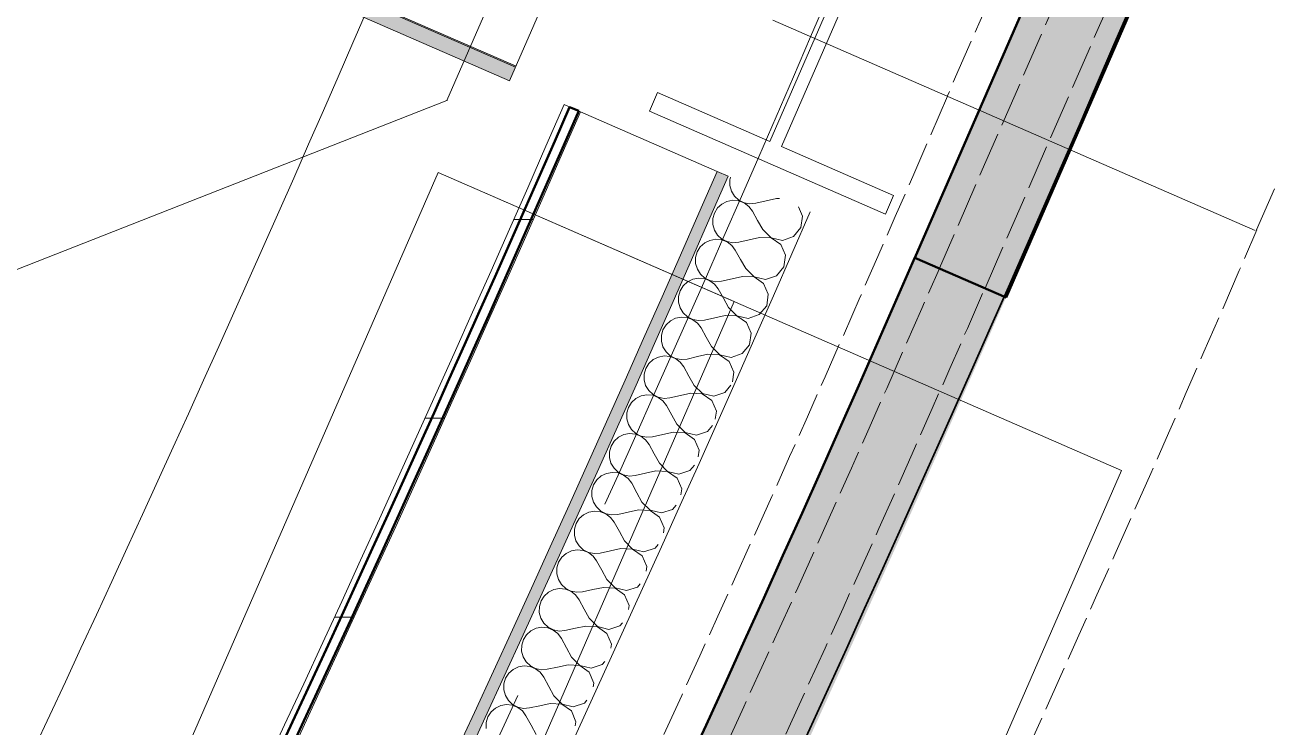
# Model space of a CAD drawing. Header units: millimetres. Extents: x -89663 to 74273, y -103666 to 18539.
# Drawn here: x -1864 to -615, y -55510 to -54804 of the extents above; entities that cross this region are included whole.
import ezdxf
from ezdxf.enums import TextEntityAlignment as Align

# ---------------------------------------------------------------- set-up
doc = ezdxf.new("R2010")
doc.units = ezdxf.units.MM
doc.header["$MEASUREMENT"] = 0
doc.linetypes.add('Double Dashed', pattern=[1093.611073, 529.166651, -211.666656, 141.111112, -211.666656])
doc.linetypes.add('Hidden Line', pattern=[55, 45, -10])
for name, color, linetype, lineweight in [('0_Pen_No__90', 8, 'Continuous', 20), ('A-20-M_Floor_Slab_Pen_No__89', 8, 'Continuous', 20), ('A-25-M_Wall_Ext_Pen_No__87', 8, 'Continuous', 20), ('COLUMN.IFC Import_Pen_No__2', 8, 'Continuous', 15), ('New_A-25-M_Wall_Ext_Pen_No__87', 8, 'Continuous', 20), ('New_A-25-M_Wall_Int_Pen_No__1', 7, 'Continuous', 13), ('New_A-25-M_Wall_Int_Pen_No__146', 8, 'Continuous', 0), ('New_A-25-M_Wall_Int_Pen_No__193', 7, 'Continuous', 18), ('New_ArchiCAD Zone Stamps_Pen_No__6', 7, 'Continuous', 35)]:
    doc.layers.add(name, color=color, linetype=linetype, lineweight=lineweight)
for name, color, linetype in [('A-20-M_Floor_Slab', 7, 'Continuous'), ('A-25-M_Wall_Ext', 7, 'Continuous'), ('COLUMN.IFC Import', 7, 'Continuous'), ('New_A-05-M_Gross_Int_WC_s', 7, 'Continuous'), ('New_A-15-MG_Structural_Grid_Phase_2', 7, 'Continuous'), ('New_A-20-M_Hard_Landscape', 7, 'Continuous'), ('New_A-25-M_Wall_Ext', 7, 'Continuous'), ('New_A-25-M_Wall_Int', 7, 'Continuous'), ('New_A-35-M_FFE_Sanitary', 7, 'Continuous')]:
    doc.layers.add(name, color=color, linetype=linetype)
for name, color, linetype, lineweight, true_color in [('New_A-05-M_Gross_Int_WC_s_Pen_No__74', 7, 'Continuous', 20, 0x606060), ('New_A-15-MG_Structural_Grid_Phase_2_Pen_No__222', 7, 'Continuous', 13, 0x65af33), ('New_A-20-M_Hard_Landscape_Pen_No__53', 7, 'Continuous', 35, 0x444444), ('New_A-25-M_Wall_Ext_Pen_No__107', 7, 'Continuous', 15, 0xa6a6a6), ('New_A-25-M_Wall_Ext_Pen_No__27', 7, 'Continuous', 50, 0x2a2a2a), ('New_A-25-M_Wall_Int_Pen_No__107', 7, 'Continuous', 15, 0xa6a6a6), ('New_A-25-M_Wall_Int_Pen_No__149', 7, 'Continuous', 0, 0x2a2a2a), ('New_A-25-M_Wall_Int_Pen_No__81', 7, 'Continuous', 20, 0x6a6a6a), ('New_A-35-M_FFE_Sanitary_Pen_No__211', 7, 'Continuous', 13, 0xebf6ff), ('New_A-35-M_FFE_Sanitary_Pen_No__27', 7, 'Continuous', 50, 0x2a2a2a)]:
    doc.layers.add(name, color=color, linetype=linetype, lineweight=lineweight, true_color=true_color)
doc.styles.add('GENERATED_STYLE_1', font='')
doc.styles.add('GENERATED_STYLE_3', font='')
doc.styles.add('GENERATED_STYLE_4', font='')
doc.styles.get('GENERATED_STYLE_1').set_extended_font_data('Arial', bold=True)
doc.styles.get('GENERATED_STYLE_3').set_extended_font_data('Arial')
doc.styles.get('GENERATED_STYLE_4').set_extended_font_data('Swis721 BT')

# ---------------------------------------------------------------- blocks, each defined once
blk = doc.blocks.new('Male WC_INB 0163_43_1', base_point=(-7292.1, -60664.2))
at = {"layer": 'New_A-05-M_Gross_Int_WC_s_Pen_No__74', "linetype": 'Continuous'}
blk.add_arc((-26580.2, -43935.2), 27309.7, 326.63138, 336.58338, dxfattribs=at)
at = {"layer": 'New_ArchiCAD Zone Stamps_Pen_No__6'}
for tag, height, style, p in [('ROOM_NAME', 250, 'GENERATED_STYLE_1', (-7557.7, -59352)), ('zoneNameLine2', 250, 'GENERATED_STYLE_1', (-7746.1, -59784.1)), ('ROOM_NUMBER', 200, 'GENERATED_STYLE_3', (-7934.5, -60204.8)), ('measuredAreaCode', 200, 'GENERATED_STYLE_3', (-8091.6, -60564.9)), ('DUMMY_649', 200, 'GENERATED_STYLE_3', (-7784.2, -60699)), ('DUMMY_650', 200, 'GENERATED_STYLE_3', (-7294.8, -60912.3)), ('DUMMY_651', 133.3, 'GENERATED_STYLE_3', (-7015.5, -61018.9))]:
    blk.add_attdef(tag, text='', height=height, rotation=336.4404, dxfattribs=dict(at, style=style)).set_placement(p, align=Align.TOP_LEFT)
blk = doc.blocks.new('Mesh_14_1', base_point=(-1940.9, -57257))
at = {"layer": 'New_A-20-M_Hard_Landscape_Pen_No__53', "linetype": 'Continuous', "flags": 128}
blk.add_lwpolyline([(-1940.9, -57257), (-603, -57840.4), (2074.3, -51700.6), (11792.7, -55938.3), (12592.1, -54105), (1085.9, -49087.7), (-1259.1, -54465.7), (-716.6, -54702.3, -0.022091)], format="xyb", close=True, dxfattribs=at)
blk = doc.blocks.new('Slab_73_1', base_point=(-1133, -56104.9))
at = {"layer": 'A-20-M_Floor_Slab_Pen_No__89', "linetype": 'Continuous', "flags": 128}
blk.add_lwpolyline([(-1133, -56104.9), (-1820.4, -55805.1), (-1448.8, -54952.7), (-761.3, -55252.5)], close=True, dxfattribs=at)
blk = doc.blocks.new('Slab_74_1', base_point=(-1820.4, -55805.1))
at = {"layer": 'A-20-M_Floor_Slab_Pen_No__89', "linetype": 'Continuous', "flags": 128}
blk.add_lwpolyline([(-1820.4, -55805.1), (-1522.5, -55935), (-1150.8, -55082.6), (-1448.8, -54952.7)], close=True, dxfattribs=at)
blk = doc.blocks.new('Wall_50_1', base_point=(-1376.8, -54860.6))
at = {"layer": 'New_A-25-M_Wall_Int_Pen_No__107', "linetype": 'Continuous'}
blk.add_hatch(color=256, dxfattribs=at).paths.add_polyline_path([(-1793.3, -54662.6), (-1799.3, -54676.4), (-1376.8, -54860.6), (-1370.8, -54846.9)])
at = {"layer": 'New_A-25-M_Wall_Int_Pen_No__81', "linetype": 'Continuous', "lineweight": 0, "true_color": 0x353535}
blk.add_hatch(color=250, dxfattribs=at).paths.add_polyline_path([(-1793.3, -54662.6), (-1370.8, -54846.9), (-1370.4, -54846), (-1792.9, -54661.7)])
at = {"layer": 'New_A-25-M_Wall_Int_Pen_No__1', "linetype": 'Continuous'}
for p, q in [((-1793.3, -54662.6), (-1370.8, -54846.9)), ((-1792.9, -54661.7), (-1370.4, -54846))]:
    blk.add_line(p, q, dxfattribs=at)
at = {"layer": 'New_A-25-M_Wall_Int_Pen_No__1', "linetype": 'Continuous', "flags": 128}
for points in [[(-1376.8, -54860.6), (-1256.9, -54585.6)], [(-1799.3, -54676.4), (-1376.8, -54860.6)]]:
    blk.add_lwpolyline(points, dxfattribs=at)
blk = doc.blocks.new('Wall_53_1', base_point=(-38176, -69536.6))
at = {"layer": 'New_A-25-M_Wall_Ext_Pen_No__107', "linetype": 'Continuous', "lineweight": 0, "true_color": 0x535353}
blk.add_hatch(color=251, dxfattribs=at).paths.add_polyline_path([(-7888.7, -64664.4), (-7855.1, -64701.5), (-7821.6, -64738.5, 0.106432), (-877.5, -55078.3), (-969.2, -55038.4, -0.106432)])
at = {"layer": 'New_A-25-M_Wall_Ext_Pen_No__27', "linetype": 'Continuous', "flags": 128}
blk.add_lwpolyline([(-877.5, -55078.3), (-969.2, -55038.4)], dxfattribs=at)
at = {"layer": 'New_A-25-M_Wall_Ext_Pen_No__27', "linetype": 'Continuous'}
blk.add_arc((-26783.5, -43782), 28161.8, 312.13949, 336.44044, dxfattribs=at)
blk = doc.blocks.new('Wall_54_1', base_point=(-969.2, -55038.4))
at = {"layer": 'New_A-25-M_Wall_Ext_Pen_No__107', "linetype": 'Continuous', "lineweight": 0, "true_color": 0x535353}
blk.add_hatch(color=251, dxfattribs=at).paths.add_polyline_path([(-877.5, -55078.3), (-752.8, -54792.3), (-844.4, -54752.4), (-969.2, -55038.4)])
at = {"layer": 'New_A-25-M_Wall_Ext_Pen_No__27', "linetype": 'Continuous', "flags": 128}
for points in [[(-844.4, -54752.4), (-969.2, -55038.4)], [(-877.5, -55078.3), (-752.8, -54792.3)]]:
    blk.add_lwpolyline(points, dxfattribs=at)
blk = doc.blocks.new('Wall_55_1', base_point=(-38175.9, -69536.5))
at = {"layer": 'New_A-25-M_Wall_Ext_Pen_No__87', "linetype": 'Hidden Line'}
for radius in [28161.8, 28211.8]:
    blk.add_arc((-26758.9, -43792.8), radius, 246.08329, 336.44041, dxfattribs=at)
blk = doc.blocks.new('Wall_57_1', base_point=(-944.5, -55049.1))
at = {"layer": 'New_A-25-M_Wall_Ext_Pen_No__87', "linetype": 'Hidden Line', "flags": 128}
for points in [[(-754, -54737.3), (-799.8, -54717.3)], [(-819.8, -54763.1), (-944.5, -55049.1)], [(-898.6, -55069.1), (-773.9, -54783.1)]]:
    blk.add_lwpolyline(points, dxfattribs=at)
blk = doc.blocks.new('Wall_230_1', base_point=(-444.3, -54595.2))
at = {"layer": 'A-25-M_Wall_Ext_Pen_No__87', "linetype": 'Hidden Line', "flags": 128}
for points in [[(-625.4, -55010.5), (-444.3, -54595.2)], [(-890.6, -54770.4), (-936.5, -54875.8)]]:
    blk.add_lwpolyline(points, dxfattribs=at)
blk = doc.blocks.new('Wall_231_1', base_point=(-38294.6, -69816.9))
at = {"layer": 'A-25-M_Wall_Ext_Pen_No__87', "linetype": 'Hidden Line'}
for radius, start, end in [(28130.8, 246.16287, 336.76285), (28469.8, 246.15506, 336.76093)]:
    blk.add_arc((-26785.3, -43777.2), radius, start, end, dxfattribs=at)
blk = doc.blocks.new('*X703')
at = {"layer": 'New_A-25-M_Wall_Int_Pen_No__107', "linetype": 'Continuous'}
for p, q in [((-1155.4, -54960), (-1154.7, -54957.5)), ((-1155.4, -54965.9), (-1155.4, -54960)), ((-1153.7, -54971.6), (-1155.4, -54965.9)), ((-1163.5, -54984.5), (-1158.2, -54981.8)), ((-1158.2, -54981.8), (-1152.4, -54980.7)), ((-1150.6, -54976.6), (-1153.7, -54971.6)), ((-1152.4, -54980.7), (-1146.5, -54981.2)), ((-1146.2, -54980.5), (-1150.6, -54976.6)), ((-1146.5, -54981.2), (-1141, -54983.3)), ((-1140.9, -54983.2), (-1146.2, -54980.5)), ((-1118.8, -54981.2), (-1129.2, -54983.7)), ((-1108.4, -54978.8), (-1118.8, -54981.2)), ((-1108.4, -54978.8), (-1105.5, -54978.9)), ((-1172.5, -54999.1), (-1170.9, -54993.5)), ((-1170.9, -54993.5), (-1167.8, -54988.4)), ((-1167.8, -54988.4), (-1163.5, -54984.5)), ((-1141, -54983.3), (-1136.2, -54986.9)), ((-1135.1, -54984.2), (-1140.9, -54983.2)), ((-1136.2, -54986.9), (-1132.6, -54991.5)), ((-1129.2, -54983.7), (-1135.1, -54984.2)), ((-1127.4, -55000.9), (-1132.6, -54991.5)), ((-1086.4, -54987.3), (-1082.2, -54996.6)), ((-1172.5, -55005), (-1172.5, -54999.1)), ((-1170.9, -55010.7), (-1172.5, -55005)), ((-1122.1, -55010.2), (-1127.4, -55000.9)), ((-1082.2, -54996.6), (-1083.8, -55008.2)), ((-1175.3, -55021), (-1169.5, -55019.9)), ((-1167.7, -55015.7), (-1170.9, -55010.7)), ((-1169.5, -55019.9), (-1163.7, -55020.4)), ((-1163.4, -55019.7), (-1167.7, -55015.7)), ((-1158.1, -55022.3), (-1163.4, -55019.7)), ((-1125.5, -55018), (-1135.9, -55020.5)), ((-1125.5, -55018), (-1113.8, -55018.6)), ((-1113.7, -55018.4), (-1122.1, -55010.2)), ((-1113.8, -55018.6), (-1104.1, -55025.2)), ((-1102.3, -55021), (-1113.7, -55018.4)), ((-1091.2, -55017.2), (-1102.3, -55021)), ((-1083.8, -55008.2), (-1091.2, -55017.2)), ((-1189.7, -55038.3), (-1188.1, -55032.6)), ((-1188.1, -55032.6), (-1185, -55027.6)), ((-1185, -55027.6), (-1180.6, -55023.6)), ((-1180.6, -55023.6), (-1175.3, -55021)), ((-1163.7, -55020.4), (-1158.1, -55022.5)), ((-1152.3, -55023.4), (-1158.1, -55022.3)), ((-1158.1, -55022.5), (-1153.4, -55026)), ((-1153.4, -55026), (-1149.8, -55030.7)), ((-1146.4, -55022.9), (-1152.3, -55023.4)), ((-1144.5, -55040.1), (-1149.8, -55030.7)), ((-1135.9, -55020.5), (-1146.4, -55022.9)), ((-1104.1, -55025.2), (-1099.4, -55035.9)), ((-1189.7, -55044.2), (-1189.7, -55038.3)), ((-1188, -55049.8), (-1189.7, -55044.2)), ((-1139.3, -55049.4), (-1144.5, -55040.1)), ((-1099.4, -55035.9), (-1101, -55047.5)), ((-1184.9, -55054.9), (-1188, -55049.8)), ((-1180.6, -55058.9), (-1184.9, -55054.9)), ((-1142.7, -55057.2), (-1153.1, -55059.6)), ((-1142.7, -55057.2), (-1131, -55057.8)), ((-1131, -55057.6), (-1139.3, -55049.4)), ((-1119.5, -55060.3), (-1131, -55057.6)), ((-1108.4, -55056.5), (-1119.5, -55060.3)), ((-1101, -55047.5), (-1108.4, -55056.5)), ((-1205.3, -55071.7), (-1202.2, -55066.7)), ((-1202.2, -55066.7), (-1197.8, -55062.7)), ((-1197.8, -55062.7), (-1192.6, -55060.1)), ((-1192.6, -55060.1), (-1186.8, -55059)), ((-1186.8, -55059), (-1180.9, -55059.5)), ((-1180.9, -55059.5), (-1175.3, -55061.7)), ((-1175.3, -55061.5), (-1180.6, -55058.9)), ((-1169.5, -55062.6), (-1175.3, -55061.5)), ((-1175.3, -55061.7), (-1170.6, -55065.2)), ((-1170.6, -55065.2), (-1167, -55069.9)), ((-1163.6, -55062.1), (-1169.5, -55062.6)), ((-1161.8, -55079.2), (-1167, -55069.9)), ((-1153.1, -55059.6), (-1163.6, -55062.1)), ((-1131, -55057.8), (-1121.4, -55064.4)), ((-1121.4, -55064.4), (-1116.6, -55075.1)), ((-1206.9, -55077.4), (-1205.3, -55071.7)), ((-1206.9, -55083.3), (-1206.9, -55077.4)), ((-1156.5, -55088.6), (-1161.8, -55079.2)), ((-1116.6, -55075.1), (-1118.2, -55086.7)), ((-1205.3, -55089), (-1206.9, -55083.3)), ((-1202.2, -55094), (-1205.3, -55089)), ((-1197.8, -55098), (-1202.2, -55094)), ((-1148.2, -55096.8), (-1156.5, -55088.6)), ((-1118.2, -55086.7), (-1125.7, -55095.7)), ((-1222.6, -55110.8), (-1219.5, -55105.8)), ((-1219.5, -55105.8), (-1215.1, -55101.8)), ((-1215.1, -55101.8), (-1209.8, -55099.2)), ((-1209.8, -55099.2), (-1204, -55098.1)), ((-1204, -55098.1), (-1198.1, -55098.7)), ((-1198.1, -55098.7), (-1192.6, -55100.8)), ((-1192.5, -55100.6), (-1197.8, -55098)), ((-1192.6, -55100.8), (-1187.9, -55104.3)), ((-1186.7, -55101.7), (-1192.5, -55100.6)), ((-1187.9, -55104.3), (-1184.3, -55109)), ((-1180.8, -55101.2), (-1186.7, -55101.7)), ((-1170.4, -55098.8), (-1180.8, -55101.2)), ((-1160, -55096.4), (-1170.4, -55098.8)), ((-1160, -55096.4), (-1148.3, -55097)), ((-1148.3, -55097), (-1138.6, -55103.6)), ((-1136.8, -55099.5), (-1148.2, -55096.8)), ((-1138.6, -55103.6), (-1133.9, -55114.3)), ((-1125.7, -55095.7), (-1136.8, -55099.5)), ((-1224.2, -55116.5), (-1222.6, -55110.8)), ((-1224.2, -55122.4), (-1224.2, -55116.5)), ((-1179.1, -55118.4), (-1184.3, -55109)), ((-1173.8, -55127.7), (-1179.1, -55118.4)), ((-1133.9, -55114.3), (-1135.5, -55125.8)), ((-1222.6, -55128), (-1224.2, -55122.4)), ((-1219.5, -55133.1), (-1222.6, -55128)), ((-1165.5, -55136), (-1173.8, -55127.7)), ((-1135.6, -55126), (-1143, -55134.9)), ((-1239.9, -55149.8), (-1236.8, -55144.8)), ((-1236.8, -55144.8), (-1232.4, -55140.9)), ((-1232.4, -55140.9), (-1227.1, -55138.3)), ((-1227.1, -55138.3), (-1221.3, -55137.2)), ((-1221.3, -55137.2), (-1215.5, -55137.7)), ((-1215.2, -55137.1), (-1219.5, -55133.1)), ((-1215.5, -55137.7), (-1209.9, -55139.9)), ((-1209.9, -55139.7), (-1215.2, -55137.1)), ((-1204.1, -55140.8), (-1209.9, -55139.7)), ((-1209.9, -55139.9), (-1205.2, -55143.4)), ((-1205.2, -55143.4), (-1201.7, -55148.1)), ((-1198.2, -55140.3), (-1204.1, -55140.8)), ((-1187.7, -55137.9), (-1198.2, -55140.3)), ((-1177.3, -55135.5), (-1187.7, -55137.9)), ((-1177.3, -55135.5), (-1165.6, -55136.1)), ((-1165.6, -55136.1), (-1156, -55142.8)), ((-1154.1, -55138.7), (-1165.5, -55136)), ((-1156, -55142.8), (-1151.3, -55153.5)), ((-1143, -55134.9), (-1154.1, -55138.7)), ((-1241.6, -55155.5), (-1239.9, -55149.8)), ((-1241.6, -55161.4), (-1241.6, -55155.5)), ((-1196.4, -55157.5), (-1201.7, -55148.1)), ((-1191.2, -55166.8), (-1196.4, -55157.5)), ((-1151.3, -55153.5), (-1152.7, -55163.3)), ((-1240, -55167.1), (-1241.6, -55161.4)), ((-1236.9, -55172.1), (-1240, -55167.1)), ((-1182.9, -55175.1), (-1191.2, -55166.8)), ((-1154.2, -55166.6), (-1160.4, -55174.1)), ((-1254.2, -55183.9), (-1249.8, -55179.9)), ((-1249.8, -55179.9), (-1244.5, -55177.3)), ((-1244.5, -55177.3), (-1238.7, -55176.2)), ((-1238.7, -55176.2), (-1232.8, -55176.8)), ((-1232.5, -55176.1), (-1236.9, -55172.1)), ((-1232.8, -55176.8), (-1227.3, -55179)), ((-1227.3, -55178.8), (-1232.5, -55176.1)), ((-1221.5, -55179.9), (-1227.3, -55178.8)), ((-1227.3, -55179), (-1222.6, -55182.5)), ((-1222.6, -55182.5), (-1219.1, -55187.2)), ((-1215.6, -55179.4), (-1221.5, -55179.9)), ((-1205.1, -55177), (-1215.6, -55179.4)), ((-1194.7, -55174.7), (-1205.1, -55177)), ((-1194.7, -55174.7), (-1183, -55175.3)), ((-1183, -55175.3), (-1173.4, -55181.9)), ((-1171.5, -55177.8), (-1182.9, -55175.1)), ((-1173.4, -55181.9), (-1168.7, -55192.7)), ((-1160.4, -55174.1), (-1171.5, -55177.8)), ((-1259, -55194.5), (-1257.3, -55188.9)), ((-1259, -55200.4), (-1259, -55194.5)), ((-1257.3, -55188.9), (-1254.2, -55183.9)), ((-1213.8, -55196.6), (-1219.1, -55187.2)), ((-1168.7, -55192.7), (-1169.9, -55200.9)), ((-1257.4, -55206.1), (-1259, -55200.4)), ((-1254.3, -55211.2), (-1257.4, -55206.1)), ((-1208.6, -55205.9), (-1213.8, -55196.6)), ((-1200.4, -55214.2), (-1208.6, -55205.9)), ((-1172.7, -55207), (-1177.9, -55213.3)), ((-1271.7, -55222.9), (-1267.3, -55218.9)), ((-1267.3, -55218.9), (-1262, -55216.3)), ((-1262, -55216.3), (-1256.2, -55215.3)), ((-1256.2, -55215.3), (-1250.3, -55215.8)), ((-1250, -55215.2), (-1254.3, -55211.2)), ((-1250.3, -55215.8), (-1244.8, -55218)), ((-1244.7, -55217.8), (-1250, -55215.2)), ((-1244.8, -55218), (-1240.1, -55221.6)), ((-1238.9, -55219), (-1244.7, -55217.8)), ((-1233, -55218.5), (-1238.9, -55219)), ((-1222.6, -55216.1), (-1233, -55218.5)), ((-1212.1, -55213.8), (-1222.6, -55216.1)), ((-1212.1, -55213.8), (-1200.4, -55214.4)), ((-1189, -55216.9), (-1200.4, -55214.2)), ((-1200.4, -55214.4), (-1190.8, -55221.1)), ((-1177.9, -55213.3), (-1189, -55216.9)), ((-1276.4, -55233.5), (-1274.8, -55227.9)), ((-1274.8, -55227.9), (-1271.7, -55222.9)), ((-1240.1, -55221.6), (-1236.5, -55226.3)), ((-1231.3, -55235.7), (-1236.5, -55226.3)), ((-1190.8, -55221.1), (-1186.1, -55231.8)), ((-1186.1, -55231.8), (-1187.2, -55238.8)), ((-1276.5, -55239.4), (-1276.4, -55233.5)), ((-1274.9, -55245.1), (-1276.5, -55239.4)), ((-1271.8, -55250.2), (-1274.9, -55245.1)), ((-1226.1, -55245), (-1231.3, -55235.7)), ((-1217.9, -55253.3), (-1226.1, -55245)), ((-1284.8, -55257.9), (-1279.5, -55255.3)), ((-1279.5, -55255.3), (-1273.7, -55254.3)), ((-1273.7, -55254.3), (-1267.8, -55254.9)), ((-1267.5, -55254.2), (-1271.8, -55250.2)), ((-1267.8, -55254.9), (-1262.3, -55257)), ((-1262.2, -55256.9), (-1267.5, -55254.2)), ((-1262.3, -55257), (-1257.6, -55260.6)), ((-1256.4, -55258), (-1262.2, -55256.9)), ((-1250.5, -55257.5), (-1256.4, -55258)), ((-1240.1, -55255.2), (-1250.5, -55257.5)), ((-1229.6, -55252.8), (-1240.1, -55255.2)), ((-1229.6, -55252.8), (-1217.9, -55253.5)), ((-1206.5, -55256), (-1217.9, -55253.3)), ((-1217.9, -55253.5), (-1208.3, -55260.2)), ((-1195.4, -55252.4), (-1206.5, -55256)), ((-1191, -55247.2), (-1195.4, -55252.4)), ((-1294, -55272.5), (-1292.3, -55266.8)), ((-1292.3, -55266.8), (-1289.2, -55261.9)), ((-1289.2, -55261.9), (-1284.8, -55257.9)), ((-1257.6, -55260.6), (-1254, -55265.3)), ((-1248.9, -55274.7), (-1254, -55265.3)), ((-1208.3, -55260.2), (-1203.7, -55270.9)), ((-1294, -55278.4), (-1294, -55272.5)), ((-1292.4, -55284.1), (-1294, -55278.4)), ((-1243.7, -55284.1), (-1248.9, -55274.7)), ((-1203.7, -55270.9), (-1204.5, -55276.8)), ((-1302.4, -55296.9), (-1297.1, -55294.3)), ((-1297.1, -55294.3), (-1291.2, -55293.3)), ((-1289.4, -55289.1), (-1292.4, -55284.1)), ((-1291.2, -55293.3), (-1285.4, -55293.8)), ((-1285.1, -55293.2), (-1289.4, -55289.1)), ((-1285.4, -55293.8), (-1279.9, -55296)), ((-1279.8, -55295.9), (-1285.1, -55293.2)), ((-1257.6, -55294.2), (-1268.1, -55296.5)), ((-1247.2, -55291.9), (-1257.6, -55294.2)), ((-1247.2, -55291.9), (-1235.5, -55292.5)), ((-1235.4, -55292.4), (-1243.7, -55284.1)), ((-1235.5, -55292.5), (-1225.9, -55299.3)), ((-1224, -55295.1), (-1235.4, -55292.4)), ((-1212.9, -55291.5), (-1224, -55295.1)), ((-1209.2, -55287.1), (-1212.9, -55291.5)), ((-1311.6, -55311.4), (-1309.9, -55305.8)), ((-1309.9, -55305.8), (-1306.8, -55300.8)), ((-1306.8, -55300.8), (-1302.4, -55296.9)), ((-1279.9, -55296), (-1275.2, -55299.6)), ((-1274, -55297), (-1279.8, -55295.9)), ((-1275.2, -55299.6), (-1271.6, -55304.3)), ((-1268.1, -55296.5), (-1274, -55297)), ((-1266.4, -55313.7), (-1271.6, -55304.3)), ((-1225.9, -55299.3), (-1221.3, -55310)), ((-1311.6, -55317.3), (-1311.6, -55311.4)), ((-1310.1, -55323), (-1311.6, -55317.3)), ((-1261.3, -55323.1), (-1266.4, -55313.7)), ((-1221.3, -55310), (-1222, -55315)), ((-1314.7, -55333.2), (-1308.9, -55332.2)), ((-1307, -55328.1), (-1310.1, -55323)), ((-1308.9, -55332.2), (-1303, -55332.8)), ((-1302.7, -55332.1), (-1307, -55328.1)), ((-1297.4, -55334.8), (-1302.7, -55332.1)), ((-1264.8, -55330.9), (-1275.3, -55333.2)), ((-1264.8, -55330.9), (-1253.1, -55331.6)), ((-1253.1, -55331.4), (-1261.3, -55323.1)), ((-1241.7, -55334.2), (-1253.1, -55331.4)), ((-1253.1, -55331.6), (-1243.5, -55338.3)), ((-1230.5, -55330.5), (-1241.7, -55334.2)), ((-1227.4, -55326.8), (-1230.5, -55330.5)), ((-1329.2, -55350.4), (-1327.5, -55344.7)), ((-1327.5, -55344.7), (-1324.4, -55339.7)), ((-1324.4, -55339.7), (-1320, -55335.8)), ((-1320, -55335.8), (-1314.7, -55333.2)), ((-1303, -55332.8), (-1297.5, -55335)), ((-1297.5, -55335), (-1292.8, -55338.6)), ((-1291.6, -55336), (-1297.4, -55334.8)), ((-1292.8, -55338.6), (-1289.3, -55343.3)), ((-1285.7, -55335.5), (-1291.6, -55336)), ((-1284.1, -55352.7), (-1289.3, -55343.3)), ((-1275.3, -55333.2), (-1285.7, -55335.5)), ((-1243.5, -55338.3), (-1238.9, -55349.1)), ((-1329.3, -55356.3), (-1329.2, -55350.4)), ((-1327.7, -55362), (-1329.3, -55356.3)), ((-1279, -55362.1), (-1284.1, -55352.7)), ((-1238.9, -55349.1), (-1239.6, -55353.5)), ((-1324.7, -55367), (-1327.7, -55362)), ((-1320.4, -55371.1), (-1324.7, -55367)), ((-1282.5, -55369.9), (-1293, -55372.2)), ((-1282.5, -55369.9), (-1270.8, -55370.6)), ((-1270.7, -55370.4), (-1279, -55362.1)), ((-1248.2, -55369.6), (-1259.4, -55373.2)), ((-1245.4, -55366.3), (-1248.2, -55369.6)), ((-1345.2, -55383.6), (-1342.1, -55378.6)), ((-1342.1, -55378.6), (-1337.7, -55374.7)), ((-1337.7, -55374.7), (-1332.4, -55372.1)), ((-1332.4, -55372.1), (-1326.5, -55371.1)), ((-1326.5, -55371.1), (-1320.7, -55371.7)), ((-1320.7, -55371.7), (-1315.2, -55373.9)), ((-1315.1, -55373.8), (-1320.4, -55371.1)), ((-1315.2, -55373.9), (-1310.5, -55377.5)), ((-1309.3, -55374.9), (-1315.1, -55373.8)), ((-1310.5, -55377.5), (-1307, -55382.3)), ((-1303.4, -55374.5), (-1309.3, -55374.9)), ((-1301.8, -55391.7), (-1307, -55382.3)), ((-1293, -55372.2), (-1303.4, -55374.5)), ((-1270.8, -55370.6), (-1261.2, -55377.3)), ((-1259.4, -55373.2), (-1270.7, -55370.4)), ((-1261.2, -55377.3), (-1256.6, -55388.1)), ((-1347, -55395.2), (-1346.9, -55389.3)), ((-1346.9, -55389.3), (-1345.2, -55383.6)), ((-1296.7, -55401), (-1301.8, -55391.7)), ((-1256.6, -55388.1), (-1257.2, -55392.1)), ((-1345.5, -55400.8), (-1347, -55395.2)), ((-1342.4, -55405.9), (-1345.5, -55400.8)), ((-1338.1, -55410), (-1342.4, -55405.9)), ((-1288.5, -55409.4), (-1296.7, -55401)), ((-1263.4, -55405.6), (-1266, -55408.6)), ((-1363, -55422.5), (-1359.8, -55417.5)), ((-1359.8, -55417.5), (-1355.4, -55413.6)), ((-1355.4, -55413.6), (-1350.1, -55411)), ((-1350.1, -55411), (-1344.3, -55410)), ((-1344.3, -55410), (-1338.4, -55410.6)), ((-1338.4, -55410.6), (-1332.9, -55412.8)), ((-1332.8, -55412.7), (-1338.1, -55410)), ((-1332.9, -55412.8), (-1328.2, -55416.4)), ((-1327.1, -55413.8), (-1332.8, -55412.7)), ((-1328.2, -55416.4), (-1324.7, -55421.2)), ((-1321.2, -55413.4), (-1327.1, -55413.8)), ((-1310.7, -55411.1), (-1321.2, -55413.4)), ((-1300.2, -55408.8), (-1310.7, -55411.1)), ((-1300.2, -55408.8), (-1288.5, -55409.6)), ((-1277.1, -55412.2), (-1288.5, -55409.4)), ((-1288.5, -55409.6), (-1279, -55416.3)), ((-1279, -55416.3), (-1274.4, -55427.1)), ((-1266, -55408.6), (-1277.1, -55412.2)), ((-1364.8, -55434), (-1364.7, -55428.1)), ((-1364.7, -55428.1), (-1363, -55422.5)), ((-1319.6, -55430.6), (-1324.7, -55421.2)), ((-1314.5, -55440), (-1319.6, -55430.6)), ((-1274.4, -55427.1), (-1275, -55431)), ((-1363.2, -55439.7), (-1364.8, -55434)), ((-1360.2, -55444.8), (-1363.2, -55439.7)), ((-1355.9, -55448.8), (-1360.2, -55444.8)), ((-1306.3, -55448.4), (-1314.5, -55440)), ((-1281.2, -55444.6), (-1283.8, -55447.6)), ((-1380.8, -55461.3), (-1377.7, -55456.3)), ((-1377.7, -55456.3), (-1373.2, -55452.4)), ((-1373.2, -55452.4), (-1367.9, -55449.9)), ((-1367.9, -55449.9), (-1362.1, -55448.9)), ((-1362.1, -55448.9), (-1356.2, -55449.5)), ((-1356.2, -55449.5), (-1350.7, -55451.7)), ((-1350.7, -55451.6), (-1355.9, -55448.8)), ((-1344.9, -55452.7), (-1350.7, -55451.6)), ((-1350.7, -55451.7), (-1346, -55455.3)), ((-1346, -55455.3), (-1342.5, -55460.1)), ((-1339, -55452.3), (-1344.9, -55452.7)), ((-1328.5, -55450), (-1339, -55452.3)), ((-1318, -55447.8), (-1328.5, -55450)), ((-1318, -55447.8), (-1306.3, -55448.5)), ((-1294.9, -55451.2), (-1306.3, -55448.4)), ((-1306.3, -55448.5), (-1296.8, -55455.3)), ((-1296.8, -55455.3), (-1292.2, -55466.1)), ((-1283.8, -55447.6), (-1294.9, -55451.2)), ((-1382.6, -55472.9), (-1382.5, -55467)), ((-1382.5, -55467), (-1380.8, -55461.3)), ((-1337.4, -55469.5), (-1342.5, -55460.1)), ((-1332.3, -55478.9), (-1337.4, -55469.5)), ((-1292.2, -55466.1), (-1292.8, -55470)), ((-1381.1, -55478.6), (-1382.6, -55472.9)), ((-1378.1, -55483.6), (-1381.1, -55478.6)), ((-1324.1, -55487.3), (-1332.3, -55478.9)), ((-1395.5, -55495.2), (-1391.1, -55491.3)), ((-1391.1, -55491.3), (-1385.8, -55488.7)), ((-1385.8, -55488.7), (-1379.9, -55487.7)), ((-1379.9, -55487.7), (-1374.1, -55488.4)), ((-1373.8, -55487.7), (-1378.1, -55483.6)), ((-1374.1, -55488.4), (-1368.6, -55490.6)), ((-1368.5, -55490.4), (-1373.8, -55487.7)), ((-1368.6, -55490.6), (-1363.9, -55494.2)), ((-1362.7, -55491.6), (-1368.5, -55490.4)), ((-1363.9, -55494.2), (-1360.4, -55499)), ((-1356.8, -55491.2), (-1362.7, -55491.6)), ((-1346.4, -55488.9), (-1356.8, -55491.2)), ((-1335.9, -55486.7), (-1346.4, -55488.9)), ((-1335.9, -55486.7), (-1324.2, -55487.4)), ((-1324.2, -55487.4), (-1314.7, -55494.2)), ((-1312.8, -55490.1), (-1324.1, -55487.3)), ((-1314.7, -55494.2), (-1310.1, -55505)), ((-1301.6, -55486.5), (-1312.8, -55490.1)), ((-1299, -55483.4), (-1301.6, -55486.5)), ((-1400.5, -55511.7), (-1400.4, -55505.8)), ((-1400.4, -55505.8), (-1398.7, -55500.1)), ((-1398.7, -55500.1), (-1395.5, -55495.2)), ((-1355.3, -55508.4), (-1360.4, -55499)), ((-1310.1, -55505), (-1310.8, -55509.3)), ((-1350.2, -55517.8), (-1355.3, -55508.4))]:
    blk.add_line(p, q, dxfattribs=at)
blk = doc.blocks.new('Wall_254_1', base_point=(-7921.5, -64417.2))
at = {"layer": 'New_A-25-M_Wall_Int_Pen_No__107', "linetype": 'Continuous'}
h = blk.add_hatch(dxfattribs=at)
h.set_pattern_fill('Plywood_0001', color=256, style=0, pattern_type=2)
h.set_pattern_definition([(0, (0, 0), (0, 200), [])])
h.paths.add_polyline_path([(-1322.1, -54884.5, -0.105152), (-8043, -64284.3), (-8030.8, -64297.6, 0.105152), (-1305.6, -54891.7)])
blk.add_hatch(color=256, dxfattribs=at).paths.add_polyline_path([(-7921.5, -64417.2, 0.105152), (-1157.1, -54956.4), (-1168.1, -54951.6, -0.105152), (-7929.6, -64408.3)])
at = {"layer": 'New_A-25-M_Wall_Int_Pen_No__146', "linetype": 'Continuous', "flags": 128}
for points in [[(-1305.6, -54891.7), (-1322.1, -54884.5)], [(-1168.1, -54951.6), (-1305.6, -54891.7)], [(-1157.1, -54956.4), (-1168.1, -54951.6)]]:
    blk.add_lwpolyline(points, dxfattribs=at)
at = {"layer": 'New_A-25-M_Wall_Int_Pen_No__149', "linetype": 'Continuous'}
for radius in [27776.8, 28046.8]:
    blk.add_arc((-26783.5, -43782), radius, 312.42955, 336.44041, dxfattribs=at)
at = {"layer": 'New_A-25-M_Wall_Int_Pen_No__193', "linetype": 'Continuous'}
for radius in [27794.8, 27944.8, 27956.8]:
    blk.add_arc((-26783.5, -43782), radius, 312.42955, 336.44041, dxfattribs=at)
at = {"layer": 'New_A-25-M_Wall_Int', "color": 250, "lineweight": 50, "true_color": 0x2a2a2a}
blk.add_blockref('*X703', (0, 0), dxfattribs=at)
blk = doc.blocks.new('Standard grid marker_24')
at = {"layer": 'New_A-15-MG_Structural_Grid_Phase_2_Pen_No__222', "linetype": 'Double Dashed'}
blk.add_line((-310.5, 27975.8), (-826.2, 27970.1), dxfattribs=at)
blk.add_arc((0, 0), 27977.6, 0, 90.63597, dxfattribs=at)
at = {"layer": 'New_A-15-MG_Structural_Grid_Phase_2_Pen_No__222', "style": 'GENERATED_STYLE_4'}
blk.add_attdef('AC_MarkerText_1', text='', height=350, rotation=90.3066, dxfattribs=at).set_placement((-1326.2, 28008), align=Align.MIDDLE_CENTER)
blk = doc.blocks.new('Column 145')
at = {"layer": 'COLUMN.IFC Import_Pen_No__2', "linetype": 'Continuous'}
for p, q in [((-129.4, 133.35), (129.4, 133.35)), ((-129.4, 112.85), (-129.4, 133.35)), ((129.4, 133.35), (129.4, 112.85)), ((-6.4, 112.85), (-129.4, 112.85)), ((-6.4, -112.85), (-6.4, 112.85)), ((6.4, 112.85), (6.4, -112.85)), ((129.4, 112.85), (6.4, 112.85)), ((-129.4, -112.85), (-6.4, -112.85)), ((-129.4, -133.35), (-129.4, -112.85)), ((6.4, -112.85), (129.4, -112.85)), ((129.4, -112.85), (129.4, -133.35)), ((129.4, -133.35), (-129.4, -133.35))]:
    blk.add_line(p, q, dxfattribs=at)
blk = doc.blocks.new('Wall_317_1', base_point=(-3595.2, -59083.2))
at = {"layer": 'New_A-35-M_FFE_Sanitary_Pen_No__211', "linetype": 'Continuous'}
h = blk.add_hatch(dxfattribs=at)
h.set_pattern_fill('Plaster_0001', color=256, style=0, pattern_type=2)
h.set_pattern_definition([(241.49663, (0, 0), (-152.2107, 82.6553), [0, -100]), (241.49663, (52.24, -85.27), (-152.2107, 82.6553), [0, -100])])
h.paths.add_polyline_path([(-3586.8, -59088.7, 0.043119), (-1307.3, -54890.9), (-1316.5, -54886.9, -0.043119), (-3595.2, -59083.2)])
at = {"layer": 'New_A-35-M_FFE_Sanitary_Pen_No__27', "linetype": 'Continuous', "flags": 128}
blk.add_lwpolyline([(-1307.3, -54890.9), (-1316.5, -54886.9)], dxfattribs=at)
at = {"layer": 'New_A-35-M_FFE_Sanitary_Pen_No__27', "linetype": 'Continuous'}
for radius in [27736.5, 27746.5]:
    blk.add_arc((-26739.9, -43798), radius, 326.55858, 336.43467, dxfattribs=at)
blk = doc.blocks.new('Standard grid marker_31')
at = {"layer": 'New_A-15-MG_Structural_Grid_Phase_2_Pen_No__222', "linetype": 'Double Dashed'}
for q in [(1041.6, 1169.9), (53472.7, 0)]:
    blk.add_line((2211.6, 0), q, dxfattribs=at)
blk.add_point((2211.6, 0), dxfattribs=at)
at = {"layer": 'New_A-15-MG_Structural_Grid_Phase_2_Pen_No__222', "style": 'GENERATED_STYLE_4'}
for tag, p in [('AC_MarkerText_1_0', (-500, 1206.2)), ('AC_MarkerText_1_1', (56184.2, 1206.2))]:
    blk.add_attdef(tag, text='', height=350, rotation=270, dxfattribs=at).set_placement(p, align=Align.MIDDLE_CENTER)
blk = doc.blocks.new('Standard grid marker_38')
at = {"layer": 'New_A-15-MG_Structural_Grid_Phase_2_Pen_No__222', "linetype": 'Double Dashed'}
blk.add_line((6679.2, 0), (0, 0), dxfattribs=at)
at = {"layer": 'New_A-15-MG_Structural_Grid_Phase_2_Pen_No__222', "style": 'GENERATED_STYLE_4'}
for tag, p in [('AC_MarkerText_1_0', (-500, 43.4)), ('AC_MarkerText_1_1', (24048.5, 43.4))]:
    blk.add_attdef(tag, text='', height=350, rotation=180, dxfattribs=at).set_placement(p, align=Align.MIDDLE_CENTER)

msp = doc.modelspace()

# ---------------------------------------------------------------- linework, layer by layer
at = {"layer": '0_Pen_No__90', "linetype": 'Continuous', "flags": 128}
msp.add_lwpolyline([(-761.3, -55252.5), (-1448.8, -54952.7), (-1820.4, -55805.1), (-1133, -56104.9)], close=True, dxfattribs=at)
msp.add_lwpolyline([(-1522.5, -55935), (-1150.8, -55082.6)], dxfattribs=at)

# ---------------------------------------------------------------- block references
at = {"layer": 'A-20-M_Floor_Slab', "color": 8, "linetype": 'Continuous', "lineweight": 20}
for name, p in [('Slab_73_1', (-1133, -56104.9)), ('Slab_74_1', (-1820.4, -55805.1))]:
    msp.add_blockref(name, p, dxfattribs=at)
at = {"layer": 'A-25-M_Wall_Ext', "color": 250, "lineweight": 50, "true_color": 0x2a2a2a}
for name, p in [('Wall_230_1', (-444.3, -54595.2)), ('Wall_231_1', (-38294.6, -69816.9))]:
    msp.add_blockref(name, p, dxfattribs=at)
at = {"layer": 'COLUMN.IFC Import', "linetype": 'Continuous', "zscale": 1000, "rotation": 336.4404115839877}
msp.add_blockref('Column 145', (-1064.2, -54820.7), dxfattribs=at)
at = {"layer": 'New_A-05-M_Gross_Int_WC_s', "linetype": 'Continuous'}
msp.add_blockref('Male WC_INB 0163_43_1', (-7292.1, -60664.2), dxfattribs=at)
at = {"layer": 'New_A-15-MG_Structural_Grid_Phase_2', "color": 8, "linetype": 'Continuous', "lineweight": 15, "zscale": 1000}
for name, p, rotation in [('Standard grid marker_31', (-2323.9, -56907.5), 66.44041158399293), ('Standard grid marker_24', (-26783.5, -43781.2), 246.1337837427074), ('Standard grid marker_38', (-1.9, -55283.6), 156.4404115839929)]:
    msp.add_blockref(name, p, dxfattribs=dict(at, rotation=rotation))
at = {"layer": 'New_A-20-M_Hard_Landscape', "color": 49, "lineweight": 35, "true_color": 0x444444}
msp.add_blockref('Mesh_14_1', (-1940.9, -57257), dxfattribs=at)
at = {"layer": 'New_A-25-M_Wall_Ext', "color": 250, "lineweight": 50, "true_color": 0x2a2a2a}
for name, p in [('Wall_57_1', (-944.5, -55049.1)), ('Wall_54_1', (-969.2, -55038.4)), ('Wall_53_1', (-38176, -69536.6)), ('Wall_55_1', (-38175.9, -69536.5))]:
    msp.add_blockref(name, p, dxfattribs=at)
at = {"layer": 'New_A-25-M_Wall_Int', "color": 250, "lineweight": 50, "true_color": 0x2a2a2a}
for name, p in [('Wall_50_1', (-1376.8, -54860.6)), ('Wall_254_1', (-7921.5, -64417.2))]:
    msp.add_blockref(name, p, dxfattribs=at)
at = {"layer": 'New_A-35-M_FFE_Sanitary', "color": 250, "lineweight": 50, "true_color": 0x2a2a2a}
msp.add_blockref('Wall_317_1', (-3595.2, -59083.2), dxfattribs=at)

doc.saveas('drawing.dxf')
